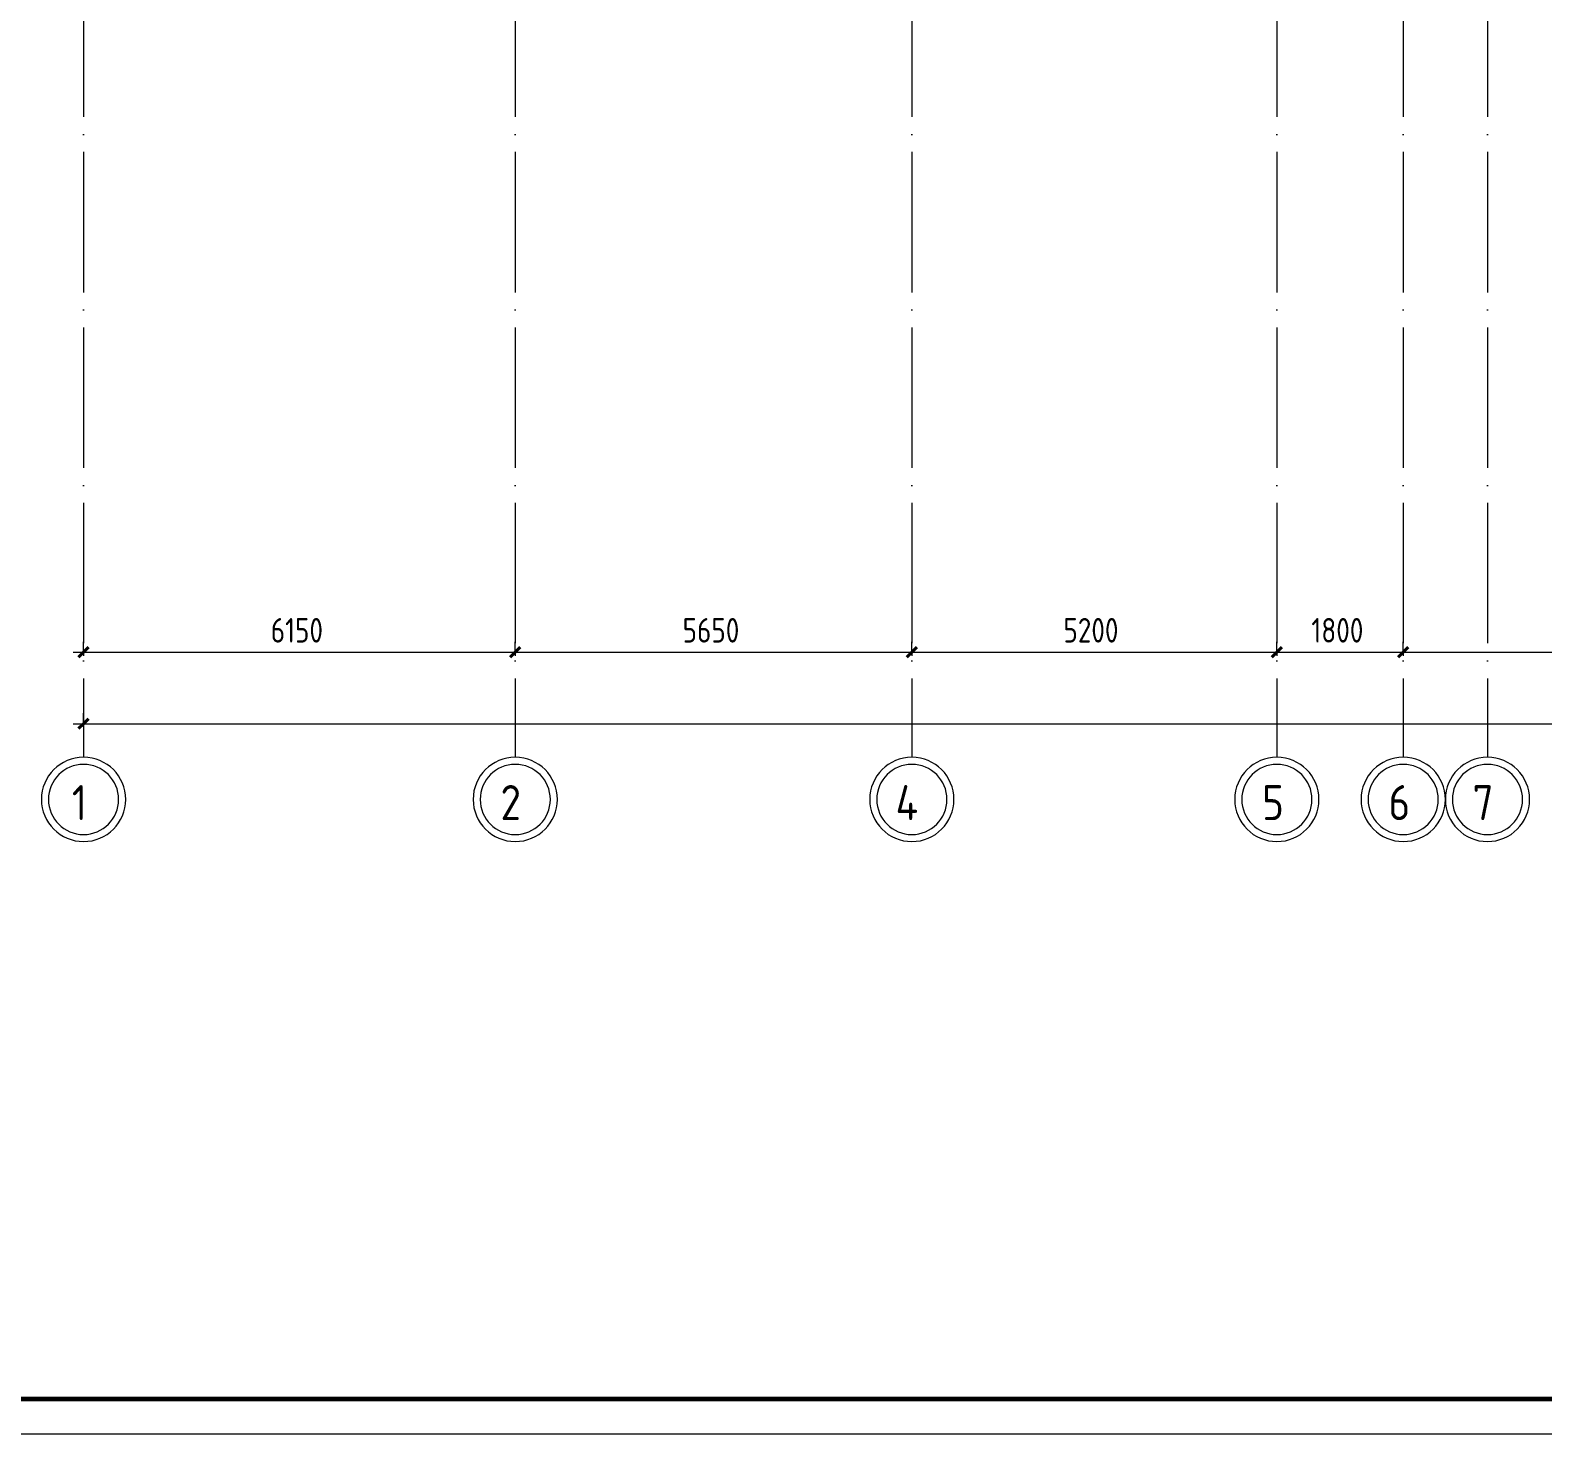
# Model space of a CAD drawing. Header units: millimetres. Extents: x -495897 to 1376592, y -28539 to 470976.
# Drawn here: x -66972 to -45425, y 316991 to 336989 of the extents above; entities that cross this region are included whole.
import ezdxf

# ---------------------------------------------------------------- set-up
doc = ezdxf.new("R2010")
doc.units = ezdxf.units.MM
doc.linetypes.add('ADSK_Линия сетки', pattern=[25, 20, -2.5, 0, -2.5])
for name, color, linetype, lineweight in [('Оси', 252, 'Continuous', 9), ('ОФ_рамка', 8, 'Continuous', 60), ('Размеры', 7, 'Continuous', 9)]:
    doc.layers.add(name, color=color, linetype=linetype, lineweight=lineweight)
doc.styles.add('GOST Common_2', font='', dxfattribs={"width": 0.9, "height": 250})
doc.styles.add('GOST Common_4', font='', dxfattribs={"height": 7})
doc.styles.get('GOST Common_2').set_extended_font_data('GOST type B')
doc.styles.get('GOST Common_4').set_extended_font_data('GOST 2.304 type A')

# ---------------------------------------------------------------- blocks, each defined once
blk = doc.blocks.new('А0')
at = {"layer": 'ОФ_рамка', "color": 0, "linetype": 'Continuous', "ltscale": 100}
blk.add_lwpolyline([(224168, -393217), (340568, -393217)], dxfattribs=at)
at = {"layer": 'ОФ_рамка', "color": 0, "linetype": 'Continuous', "lineweight": 5, "ltscale": 100}
blk.add_lwpolyline([(222168, -393717), (341068, -393717)], dxfattribs=at)
blk = doc.blocks.new('1 этаж')
at = {"layer": 'Оси', "color": 251, "linetype": 'ADSK_Линия сетки', "ltscale": 100, "true_color": 0x636466}
for p, q in [((-65456, -2644), (-65456, -33770)), ((-59306, -2644), (-59306, -33770)), ((-53656, -2644), (-53656, -33770)), ((-48456, -2644), (-48456, -33770)), ((-46656, -2644), (-46656, -33770)), ((-45456, -2644), (-45456, -33770))]:
    blk.add_line(p, q, dxfattribs=at)
at = {"layer": 'Оси', "color": 251, "lineweight": 20, "true_color": 0x636466}
for centre, radius, start, end in [((-65456, -34370), 600, 0, 180), ((-59306, -34370), 600, 0, 180), ((-53656, -34370), 600, 0, 180), ((-48456, -34370), 600, 0, 180), ((-46656, -34370), 600, 0, 180), ((-45456, -34370), 600, 0, 180), ((-65456, -34370), 500, 0, 180), ((-59306, -34370), 500, 0, 180), ((-53656, -34370), 500, 0, 180), ((-48456, -34370), 500, 0, 180), ((-46656, -34370), 500, 0, 180), ((-45456, -34370), 500, 0, 180), ((-65456, -34370), 600, 180, 0), ((-65456, -34370), 500, 180, 0), ((-59306, -34370), 600, 180, 0), ((-59306, -34370), 500, 180, 0), ((-53656, -34370), 600, 180, 0), ((-53656, -34370), 500, 180, 0), ((-48456, -34370), 600, 180, 0), ((-48456, -34370), 500, 180, 0), ((-46656, -34370), 600, 180, 0), ((-46656, -34370), 500, 180, 0), ((-45456, -34370), 600, 180, 0), ((-45456, -34370), 500, 180, 0)]:
    blk.add_arc(centre, radius, start, end, dxfattribs=at)
at = {"layer": 'Размеры', "color": 251, "lineweight": 20, "true_color": 0x636466}
for p, q in [((-65606, -32273), (-59306, -32273)), ((-65456, -32273), (-65456, -32123)), ((-65456, -32273), (-65456, -32323)), ((-59306, -32273), (-59306, -32123)), ((-59306, -32273), (-59306, -32123)), ((-59306, -32273), (-59306, -32323)), ((-59306, -32273), (-53656, -32273)), ((-59306, -32273), (-59306, -32323)), ((-53656, -32273), (-53656, -32123)), ((-53656, -32273), (-53656, -32123)), ((-53656, -32273), (-53656, -32323)), ((-53656, -32273), (-48456, -32273)), ((-53656, -32273), (-53656, -32323)), ((-48456, -32273), (-48456, -32123)), ((-48456, -32273), (-48456, -32123)), ((-48456, -32273), (-48456, -32323)), ((-48456, -32273), (-46656, -32273)), ((-48456, -32273), (-48456, -32323)), ((-46656, -32273), (-46656, -32123)), ((-46656, -32273), (-46656, -32123)), ((-46656, -32273), (-46656, -32323)), ((-46656, -32273), (-41456, -32273)), ((-46656, -32273), (-46656, -32323)), ((-65456, -33291), (-65456, -33141)), ((-65606, -33291), (2294, -33291)), ((-65456, -33291), (-65456, -33341))]:
    blk.add_line(p, q, dxfattribs=at)
at = {"layer": 'Размеры', "color": 251, "lineweight": 40, "true_color": 0x636466}
for p, q in [((-65456, -32273), (-65527, -32343)), ((-65456, -32273), (-65385, -32202)), ((-59306, -32273), (-59377, -32343)), ((-59306, -32273), (-59377, -32343)), ((-59306, -32273), (-59235, -32202)), ((-59306, -32273), (-59235, -32202)), ((-53656, -32273), (-53727, -32343)), ((-53656, -32273), (-53727, -32343)), ((-53656, -32273), (-53585, -32202)), ((-53656, -32273), (-53585, -32202)), ((-48456, -32273), (-48527, -32343)), ((-48456, -32273), (-48527, -32343)), ((-48456, -32273), (-48385, -32202)), ((-48456, -32273), (-48385, -32202)), ((-46656, -32273), (-46727, -32343)), ((-46656, -32273), (-46727, -32343)), ((-46656, -32273), (-46585, -32202)), ((-46656, -32273), (-46585, -32202)), ((-65456, -33291), (-65527, -33361)), ((-65456, -33291), (-65385, -33220))]:
    blk.add_line(p, q, dxfattribs=at)
at = {"layer": 'Оси', "color": 251, "true_color": 0x636466, "style": 'GOST Common_2', "width": 0.9}
for s, p in [('1', (-65622, -34665)), ('2', (-59517, -34665)), ('4', (-53888, -34665)), ('5', (-48667, -34665)), ('6', (-46867, -34665)), ('7', (-45669, -34665))]:
    blk.add_text(s, height=500, dxfattribs=at).set_placement(p)
at = {"layer": 'Размеры', "color": 251, "lineweight": 20, "true_color": 0x636466, "char_height": 350, "attachment_point": 1, "line_spacing_factor": 1.022761, "style": 'GOST Common_4'}
for s, insert, width in [('6150', (-62789, -31785), 980.83), ('5650', (-56922, -31785), 1059.58), ('5200', (-51497, -31785), 1059.58), ('1800', (-47964, -31785), 980.83)]:
    blk.add_mtext(s, dxfattribs=dict(at, insert=insert, width=width))

msp = doc.modelspace()

# ---------------------------------------------------------------- block references
msp.add_blockref('1 этаж', (-756.474, 360398.765))
at = {"layer": 'ОФ_рамка', "color": 0, "lineweight": -2}
msp.add_blockref('А0', (-310358.055, 710707.383), dxfattribs=at)

doc.saveas('drawing.dxf')
